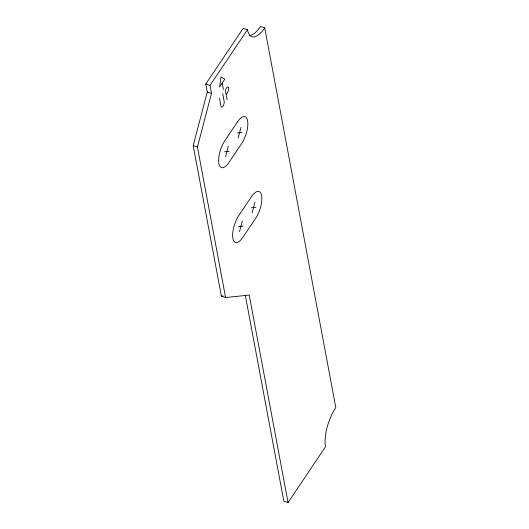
<?xml version="1.0" encoding="UTF-8"?>
<svg xmlns="http://www.w3.org/2000/svg" width="529" height="529" viewBox="0 0 529 529"><rect width="100%" height="100%" fill="white"/><g stroke="black" fill="none" stroke-linecap="round" stroke-linejoin="round"><path stroke-width="0.79" d="M288.054 502.55L249.225 295.07L225.592 297.549L221.373 296.121L193.204 145.601L207.262 91.993L205.768 84.018L243.228 28.268L247.453 29.697A29.062 11.347 -71.3 0 0 264.738 27.878L335.796 407.568A29.062 11.347 -71.3 0 0 325.507 446.8L288.054 502.55L283.828 501.122L245.304 295.255M225.592 297.549L197.423 147.036L211.488 93.428L209.993 85.453L247.453 29.697M225.533 156.815L228.303 146.255M238.169 138.003L240.94 127.443M239.531 231.636L242.302 221.069M252.174 212.823L254.938 202.257M222.001 83.37L219.581 86.974L221.043 76.976L224.792 79.224L222.187 83.099L223.377 89.447M226.339 94.367L227.285 92.959A3.736 1.461 -71.3 0 0 228.607 87.92A3.736 1.461 -71.3 0 0 226.386 88.151L226.121 88.555A1.818 0.708 -71.3 0 0 225.473 91.008L227.126 99.809M237.23 132.971L241.885 132.481M224.587 151.783L229.242 151.294M251.229 207.785L255.884 207.295M238.592 226.597L243.247 226.108M221.373 296.121L223 295.949M264.738 27.878L260.519 26.45A29.062 11.347 -71.3 0 1 249.741 35.483M205.768 84.018L209.993 85.453M207.262 91.993L211.488 93.428M193.204 145.601L197.423 147.036M222.702 93.64L224.184 101.568A3.353 1.309 -71.3 0 1 223 106.091A3.353 1.309 -71.3 0 1 221.01 106.296L219.522 98.368M237.514 121.815L224.871 140.628A16.954 6.619 -71.3 0 0 218.874 163.507A16.954 6.619 -71.3 0 0 228.958 162.449L241.594 143.637A16.954 6.619 -71.3 0 0 247.598 120.751A16.954 6.619 -71.3 0 0 237.514 121.815M251.513 196.629L238.877 215.442A16.954 6.619 -71.3 0 0 232.872 238.321A16.954 6.619 -71.3 0 0 242.956 237.263L255.6 218.451A16.954 6.619 -71.3 0 0 261.597 195.571A16.954 6.619 -71.3 0 0 251.513 196.629"/></g></svg>
